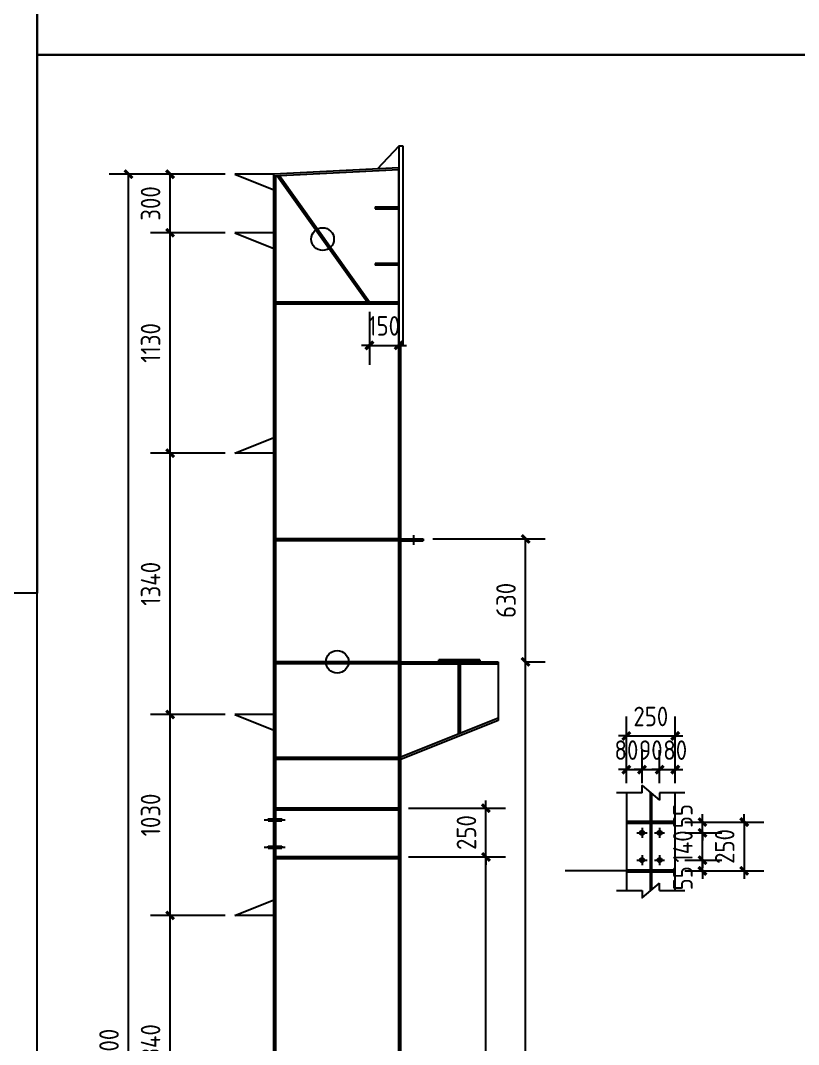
# Model space of a CAD drawing. Extents: x 411778 to 673094, y -11605 to 324395.
# Drawn here: x 457683 to 461671, y 108679 to 113929 of the extents above; entities that cross this region are included whole.
import ezdxf

# ---------------------------------------------------------------- set-up
doc = ezdxf.new("R2010")
doc.units = 0
doc.header["$LTSCALE"] = 1000
doc.header["$MEASUREMENT"] = 0
doc.styles.get("Standard").update_dxf_attribs({"font": 'gbenor.shx', "bigfont": 'gbcbig.shx'})
doc.dimstyles.get("Standard").update_dxf_attribs({"dimscale": 100, "dimtxt": 3.5, "dimasz": 1, "dimexe": 2.5, "dimexo": 3, "dimgap": 1.5, "dimtad": 1, "dimdec": 0, "dimzin": 0, "dimdsep": 46, "dimtxsty": 'Standard', "dimblk": 'ARCHTICK', "dimcen": 0.09, "dimadec": 0, "dimazin": 0, "dimtfac": 1, "dimtdec": 0, "dimtix": 1, "dimtmove": 2, "dimatfit": 3, "dimfxl": 1, "dimtolj": 1, "dimtzin": 0, "dimarcsym": 0})

# ---------------------------------------------------------------- blocks, each defined once
blk = doc.blocks.new('_ArchTick')
at = {"color": 0, "linetype": 'ByBlock', "const_width": 0.4}
blk.add_lwpolyline([(-0.5, -0.5), (0.5, 0.5)], dxfattribs=at)
blk = doc.blocks.new('*D1185')
at = {"color": 3, "lineweight": -2}
for p, q in [((458731.5, 113140.5), (458349.5, 113140.5)), ((458449.5, 112840.5), (458449.5, 113140.5)), ((458731.5, 112840.5), (458349.5, 112840.5))]:
    blk.add_line(p, q, dxfattribs=at)
at = {"layer": 'Defpoints', "color": 0}
for p in [(458449.5, 113140.5), (458781.5, 113140.5), (458781.5, 112840.5)]:
    blk.add_point(p, dxfattribs=at)
at = {"color": 3, "lineweight": -2, "xscale": 40, "yscale": 40, "zscale": 40}
for p, rotation in [((458449.5, 113140.5), 90), ((458449.5, 112840.5), 270)]:
    blk.add_blockref('_ArchTick', p, dxfattribs=dict(at, rotation=rotation))
at = {"color": 0, "insert": (458349.5, 112990.5), "char_height": 100, "attachment_point": 5, "rotation": 90}
blk.add_mtext('\\A1;300', dxfattribs=at)
blk = doc.blocks.new('*D1154')
at = {"color": 3, "lineweight": -2}
for p, q in [((460271.5, 110640.5), (460371.5, 110640.5)), ((460271.5, 104140.5), (460271.5, 110640.5)), ((459831.5, 104140.5), (460371.5, 104140.5))]:
    blk.add_line(p, q, dxfattribs=at)
at = {"layer": 'Defpoints', "color": 0}
for p in [(460221.5, 110640.5), (460271.5, 110640.5), (459781.5, 104140.5)]:
    blk.add_point(p, dxfattribs=at)
at = {"color": 3, "lineweight": -2, "xscale": 40, "yscale": 40, "zscale": 40}
for p, rotation in [((460271.5, 110640.5), 90), ((460271.5, 104140.5), 270)]:
    blk.add_blockref('_ArchTick', p, dxfattribs=dict(at, rotation=rotation))
at = {"color": 0, "insert": (460171.5, 107390.5), "char_height": 100, "attachment_point": 5, "rotation": 90}
blk.add_mtext('\\A1;6500', dxfattribs=at)
blk = doc.blocks.new('*D1186')
at = {"color": 3, "lineweight": -2}
for p, q in [((459796.5, 111270.5), (460371.5, 111270.5)), ((460271.5, 110640.5), (460271.5, 111270.5)), ((460271.5, 110640.5), (460371.5, 110640.5))]:
    blk.add_line(p, q, dxfattribs=at)
at = {"layer": 'Defpoints', "color": 0}
for p in [(459746.5, 111270.5), (460271.5, 111270.5), (460221.5, 110640.5)]:
    blk.add_point(p, dxfattribs=at)
at = {"color": 3, "lineweight": -2, "xscale": 40, "yscale": 40, "zscale": 40}
for p, rotation in [((460271.5, 111270.5), 90), ((460271.5, 110640.5), 270)]:
    blk.add_blockref('_ArchTick', p, dxfattribs=dict(at, rotation=rotation))
at = {"color": 0, "insert": (460171.5, 110955.5), "char_height": 100, "attachment_point": 5, "rotation": 90}
blk.add_mtext('\\A1;630', dxfattribs=at)
blk = doc.blocks.new('*D1155')
at = {"color": 3, "lineweight": -2}
for p, q in [((458731.5, 113140.5), (458136.5, 113140.5)), ((458236.5, 104140.5), (458236.5, 113140.5)), ((458781.5, 104140.5), (458136.5, 104140.5))]:
    blk.add_line(p, q, dxfattribs=at)
at = {"layer": 'Defpoints', "color": 0}
for p in [(458236.5, 113140.5), (458781.5, 113140.5), (458831.5, 104140.5)]:
    blk.add_point(p, dxfattribs=at)
at = {"color": 3, "lineweight": -2, "xscale": 40, "yscale": 40, "zscale": 40}
for p, rotation in [((458236.5, 113140.5), 90), ((458236.5, 104140.5), 270)]:
    blk.add_blockref('_ArchTick', p, dxfattribs=dict(at, rotation=rotation))
at = {"color": 0, "insert": (458136.5, 108640.5), "char_height": 100, "attachment_point": 5, "rotation": 90}
blk.add_mtext('\\A1;9000', dxfattribs=at)
blk = doc.blocks.new('*D1220')
at = {"color": 3, "lineweight": -2}
for p, q in [((459471.5, 112434.8), (459471.5, 112163)), ((459621.5, 112434.8), (459621.5, 112163)), ((459471.5, 112263), (459431.5, 112263)), ((459471.5, 112263), (459621.5, 112263)), ((459621.5, 112263), (459661.5, 112263))]:
    blk.add_line(p, q, dxfattribs=at)
at = {"layer": 'Defpoints', "color": 0}
for p in [(459471.5, 112484.8), (459621.5, 112484.8), (459621.5, 112263)]:
    blk.add_point(p, dxfattribs=at)
at = {"color": 3, "lineweight": -2, "xscale": 40, "yscale": 40, "zscale": 40}
blk.add_blockref('_ArchTick', (459471.5, 112263), dxfattribs=at)
at = {"color": 3, "lineweight": -2, "xscale": 40, "yscale": 40, "zscale": 40, "rotation": 180}
blk.add_blockref('_ArchTick', (459621.5, 112263), dxfattribs=at)
at = {"color": 0, "insert": (459546.5, 112363), "char_height": 100, "attachment_point": 5}
blk.add_mtext('\\A1;150', dxfattribs=at)
blk = doc.blocks.new('*D1792')
at = {"color": 3, "lineweight": -2}
for p, q in [((459671.5, 109640.5), (460168.5, 109640.5)), ((460068.5, 104140.5), (460068.5, 109640.5)), ((459831.5, 104140.5), (460168.5, 104140.5))]:
    blk.add_line(p, q, dxfattribs=at)
at = {"layer": 'Defpoints', "color": 0}
for p in [(459621.5, 109640.5), (460068.5, 109640.5), (459781.5, 104140.5)]:
    blk.add_point(p, dxfattribs=at)
at = {"color": 3, "lineweight": -2, "xscale": 40, "yscale": 40, "zscale": 40}
for p, rotation in [((460068.5, 109640.5), 90), ((460068.5, 104140.5), 270)]:
    blk.add_blockref('_ArchTick', p, dxfattribs=dict(at, rotation=rotation))
at = {"color": 0, "insert": (459968.5, 106890.5), "char_height": 100, "attachment_point": 5, "rotation": 90}
blk.add_mtext('\\A1;5500', dxfattribs=at)
blk = doc.blocks.new('*D1793')
at = {"color": 3, "lineweight": -2}
for p, q in [((459671.5, 109890.5), (460168.5, 109890.5)), ((460068.5, 109890.5), (460068.5, 109930.5)), ((460068.5, 109640.5), (460068.5, 109890.5)), ((459671.5, 109640.5), (460168.5, 109640.5)), ((460068.5, 109640.5), (460068.5, 109600.5))]:
    blk.add_line(p, q, dxfattribs=at)
at = {"layer": 'Defpoints', "color": 0}
for p in [(459621.5, 109890.5), (460068.5, 109890.5), (459621.5, 109640.5)]:
    blk.add_point(p, dxfattribs=at)
at = {"color": 3, "lineweight": -2, "xscale": 40, "yscale": 40, "zscale": 40}
for p, rotation in [((460068.5, 109890.5), 270), ((460068.5, 109640.5), 90)]:
    blk.add_blockref('_ArchTick', p, dxfattribs=dict(at, rotation=rotation))
at = {"color": 0, "insert": (459968.5, 109765.5), "char_height": 100, "attachment_point": 5, "rotation": 90}
blk.add_mtext('\\A1;250', dxfattribs=at)
blk = doc.blocks.new('*D1879')
at = {"color": 3, "lineweight": -2}
for p, q in [((458731.5, 109340.5), (458349.5, 109340.5)), ((458449.5, 108000.5), (458449.5, 109340.5)), ((458731.5, 108000.5), (458349.5, 108000.5))]:
    blk.add_line(p, q, dxfattribs=at)
at = {"layer": 'Defpoints', "color": 0}
for p in [(458449.5, 109340.5), (458781.5, 109340.5), (458781.5, 108000.5)]:
    blk.add_point(p, dxfattribs=at)
at = {"color": 3, "lineweight": -2, "xscale": 40, "yscale": 40, "zscale": 40}
for p, rotation in [((458449.5, 109340.5), 90), ((458449.5, 108000.5), 270)]:
    blk.add_blockref('_ArchTick', p, dxfattribs=dict(at, rotation=rotation))
at = {"color": 0, "insert": (458349.5, 108670.5), "char_height": 100, "attachment_point": 5, "rotation": 90}
blk.add_mtext('\\A1;1340', dxfattribs=at)
blk = doc.blocks.new('*D1880')
at = {"color": 3, "lineweight": -2}
for p, q in [((458731.5, 110370.5), (458349.5, 110370.5)), ((458449.5, 109340.5), (458449.5, 110370.5)), ((458731.5, 109340.5), (458349.5, 109340.5))]:
    blk.add_line(p, q, dxfattribs=at)
at = {"layer": 'Defpoints', "color": 0}
for p in [(458449.5, 110370.5), (458781.5, 110370.5), (458781.5, 109340.5)]:
    blk.add_point(p, dxfattribs=at)
at = {"color": 3, "lineweight": -2, "xscale": 40, "yscale": 40, "zscale": 40}
for p, rotation in [((458449.5, 110370.5), 90), ((458449.5, 109340.5), 270)]:
    blk.add_blockref('_ArchTick', p, dxfattribs=dict(at, rotation=rotation))
at = {"color": 0, "insert": (458349.5, 109855.5), "char_height": 100, "attachment_point": 5, "rotation": 90}
blk.add_mtext('\\A1;1030', dxfattribs=at)
blk = doc.blocks.new('*D1881')
at = {"color": 3, "lineweight": -2}
for p, q in [((458731.5, 111710.5), (458349.5, 111710.5)), ((458449.5, 110370.5), (458449.5, 111710.5)), ((458731.5, 110370.5), (458349.5, 110370.5))]:
    blk.add_line(p, q, dxfattribs=at)
at = {"layer": 'Defpoints', "color": 0}
for p in [(458449.5, 111710.5), (458781.5, 111710.5), (458781.5, 110370.5)]:
    blk.add_point(p, dxfattribs=at)
at = {"color": 3, "lineweight": -2, "xscale": 40, "yscale": 40, "zscale": 40}
for p, rotation in [((458449.5, 111710.5), 90), ((458449.5, 110370.5), 270)]:
    blk.add_blockref('_ArchTick', p, dxfattribs=dict(at, rotation=rotation))
at = {"color": 0, "insert": (458349.5, 111040.5), "char_height": 100, "attachment_point": 5, "rotation": 90}
blk.add_mtext('\\A1;1340', dxfattribs=at)
blk = doc.blocks.new('*D1883')
at = {"color": 3, "lineweight": -2}
for p, q in [((458731.5, 112840.5), (458349.5, 112840.5)), ((458449.5, 111710.5), (458449.5, 112840.5)), ((458731.5, 111710.5), (458349.5, 111710.5))]:
    blk.add_line(p, q, dxfattribs=at)
at = {"layer": 'Defpoints', "color": 0}
for p in [(458449.5, 112840.5), (458781.5, 112840.5), (458781.5, 111710.5)]:
    blk.add_point(p, dxfattribs=at)
at = {"color": 3, "lineweight": -2, "xscale": 40, "yscale": 40, "zscale": 40}
for p, rotation in [((458449.5, 112840.5), 90), ((458449.5, 111710.5), 270)]:
    blk.add_blockref('_ArchTick', p, dxfattribs=dict(at, rotation=rotation))
at = {"color": 0, "insert": (458349.5, 112275.5), "char_height": 100, "attachment_point": 5, "rotation": 90}
blk.add_mtext('\\A1;1130', dxfattribs=at)
blk = doc.blocks.new('*D3340')
at = {"color": 3, "lineweight": -2}
for p, q in [((460788.5, 110019), (460788.5, 110188)), ((460868.5, 110019), (460868.5, 110188)), ((460788.5, 110088), (460748.5, 110088)), ((460788.5, 110088), (460868.5, 110088)), ((460868.5, 110088), (460908.5, 110088))]:
    blk.add_line(p, q, dxfattribs=at)
at = {"layer": 'Defpoints', "color": 0}
for p in [(460868.5, 110088), (460788.5, 109969), (460868.5, 109969)]:
    blk.add_point(p, dxfattribs=at)
at = {"color": 3, "lineweight": -2, "xscale": 40, "yscale": 40, "zscale": 40}
blk.add_blockref('_ArchTick', (460788.5, 110088), dxfattribs=at)
at = {"color": 3, "lineweight": -2, "xscale": 40, "yscale": 40, "zscale": 40, "rotation": 180}
blk.add_blockref('_ArchTick', (460868.5, 110088), dxfattribs=at)
at = {"color": 0, "insert": (460788.5, 110188), "char_height": 100, "attachment_point": 5}
blk.add_mtext('\\A1;80', dxfattribs=at)
blk = doc.blocks.new('*D3341')
at = {"color": 3, "lineweight": -2}
for p, q in [((460868.5, 110019), (460868.5, 110188)), ((460958.5, 110019), (460958.5, 110188)), ((460868.5, 110088), (460828.5, 110088)), ((460868.5, 110088), (460958.5, 110088)), ((460958.5, 110088), (460998.5, 110088))]:
    blk.add_line(p, q, dxfattribs=at)
at = {"layer": 'Defpoints', "color": 0}
for p in [(460958.5, 110088), (460868.5, 109969), (460958.5, 109969)]:
    blk.add_point(p, dxfattribs=at)
at = {"color": 3, "lineweight": -2, "xscale": 40, "yscale": 40, "zscale": 40}
blk.add_blockref('_ArchTick', (460868.5, 110088), dxfattribs=at)
at = {"color": 3, "lineweight": -2, "xscale": 40, "yscale": 40, "zscale": 40, "rotation": 180}
blk.add_blockref('_ArchTick', (460958.5, 110088), dxfattribs=at)
at = {"color": 0, "insert": (460913.5, 110188), "char_height": 100, "attachment_point": 5}
blk.add_mtext('\\A1;90', dxfattribs=at)
blk = doc.blocks.new('*D3342')
at = {"color": 3, "lineweight": -2}
for p, q in [((460958.5, 110019), (460958.5, 110188)), ((461038.5, 110019), (461038.5, 110188)), ((460958.5, 110088), (460918.5, 110088)), ((460958.5, 110088), (461038.5, 110088)), ((461038.5, 110088), (461078.5, 110088))]:
    blk.add_line(p, q, dxfattribs=at)
at = {"layer": 'Defpoints', "color": 0}
for p in [(461038.5, 110088), (460958.5, 109969), (461038.5, 109969)]:
    blk.add_point(p, dxfattribs=at)
at = {"color": 3, "lineweight": -2, "xscale": 40, "yscale": 40, "zscale": 40}
blk.add_blockref('_ArchTick', (460958.5, 110088), dxfattribs=at)
at = {"color": 3, "lineweight": -2, "xscale": 40, "yscale": 40, "zscale": 40, "rotation": 180}
blk.add_blockref('_ArchTick', (461038.5, 110088), dxfattribs=at)
at = {"color": 0, "insert": (461038.5, 110188), "char_height": 100, "attachment_point": 5}
blk.add_mtext('\\A1;80', dxfattribs=at)
blk = doc.blocks.new('*D3343')
at = {"color": 3, "lineweight": -2}
for p, q in [((461088.5, 109624), (461278, 109624)), ((461178, 109624), (461178, 109664)), ((461178, 109569), (461178, 109624)), ((461088.5, 109569), (461278, 109569)), ((461178, 109569), (461178, 109529))]:
    blk.add_line(p, q, dxfattribs=at)
at = {"layer": 'Defpoints', "color": 0}
for p in [(461038.5, 109624), (461178, 109624), (461038.5, 109569)]:
    blk.add_point(p, dxfattribs=at)
at = {"color": 3, "lineweight": -2, "xscale": 40, "yscale": 40, "zscale": 40}
for p, rotation in [((461178, 109624), 270), ((461178, 109569), 90)]:
    blk.add_blockref('_ArchTick', p, dxfattribs=dict(at, rotation=rotation))
at = {"color": 0, "insert": (461078, 109531), "char_height": 100, "attachment_point": 5, "rotation": 90}
blk.add_mtext('\\A1;55', dxfattribs=at)
blk = doc.blocks.new('*D3344')
at = {"color": 3, "lineweight": -2}
for p, q in [((461178, 109764), (461178, 109804)), ((461088.5, 109764), (461278, 109764)), ((461178, 109624), (461178, 109764)), ((461088.5, 109624), (461278, 109624)), ((461178, 109624), (461178, 109584))]:
    blk.add_line(p, q, dxfattribs=at)
at = {"layer": 'Defpoints', "color": 0}
for p in [(461038.5, 109764), (461178, 109764), (461038.5, 109624)]:
    blk.add_point(p, dxfattribs=at)
at = {"color": 3, "lineweight": -2, "xscale": 40, "yscale": 40, "zscale": 40}
for p, rotation in [((461178, 109764), 270), ((461178, 109624), 90)]:
    blk.add_blockref('_ArchTick', p, dxfattribs=dict(at, rotation=rotation))
at = {"color": 0, "insert": (461078, 109694), "char_height": 100, "attachment_point": 5, "rotation": 90}
blk.add_mtext('\\A1;140', dxfattribs=at)
blk = doc.blocks.new('*D3345')
at = {"color": 3, "lineweight": -2}
for p, q in [((461178, 109819), (461178, 109859)), ((461088.5, 109819), (461278, 109819)), ((461178, 109764), (461178, 109819)), ((461088.5, 109764), (461278, 109764)), ((461178, 109764), (461178, 109724))]:
    blk.add_line(p, q, dxfattribs=at)
at = {"layer": 'Defpoints', "color": 0}
for p in [(461038.5, 109819), (461178, 109819), (461038.5, 109764)]:
    blk.add_point(p, dxfattribs=at)
at = {"color": 3, "lineweight": -2, "xscale": 40, "yscale": 40, "zscale": 40}
for p, rotation in [((461178, 109819), 270), ((461178, 109764), 90)]:
    blk.add_blockref('_ArchTick', p, dxfattribs=dict(at, rotation=rotation))
at = {"color": 0, "insert": (461078, 109850), "char_height": 100, "attachment_point": 5, "rotation": 90}
blk.add_mtext('\\A1;55', dxfattribs=at)
blk = doc.blocks.new('*D3346')
at = {"color": 3, "lineweight": -2}
for p, q in [((461392.5, 109819), (461392.5, 109859)), ((461088.5, 109819), (461492.5, 109819)), ((461392.5, 109819), (461392.5, 109569)), ((461088.5, 109569), (461492.5, 109569)), ((461392.5, 109569), (461392.5, 109529))]:
    blk.add_line(p, q, dxfattribs=at)
at = {"layer": 'Defpoints', "color": 0}
for p in [(461038.5, 109819), (461038.5, 109569), (461392.5, 109569)]:
    blk.add_point(p, dxfattribs=at)
at = {"color": 3, "lineweight": -2, "xscale": 40, "yscale": 40, "zscale": 40}
for p, rotation in [((461392.5, 109819), 270), ((461392.5, 109569), 90)]:
    blk.add_blockref('_ArchTick', p, dxfattribs=dict(at, rotation=rotation))
at = {"color": 0, "insert": (461292.5, 109694), "char_height": 100, "attachment_point": 5, "rotation": 90}
blk.add_mtext('\\A1;250', dxfattribs=at)
blk = doc.blocks.new('*D3347')
at = {"color": 3, "lineweight": -2}
for p, q in [((460788.5, 110019), (460788.5, 110360.5)), ((461038.5, 110019), (461038.5, 110360.5)), ((460788.5, 110260.5), (460748.5, 110260.5)), ((460788.5, 110260.5), (461038.5, 110260.5)), ((461038.5, 110260.5), (461078.5, 110260.5))]:
    blk.add_line(p, q, dxfattribs=at)
at = {"layer": 'Defpoints', "color": 0}
for p in [(461038.5, 110260.5), (460788.5, 109969), (461038.5, 109969)]:
    blk.add_point(p, dxfattribs=at)
at = {"color": 3, "lineweight": -2, "xscale": 40, "yscale": 40, "zscale": 40}
blk.add_blockref('_ArchTick', (460788.5, 110260.5), dxfattribs=at)
at = {"color": 3, "lineweight": -2, "xscale": 40, "yscale": 40, "zscale": 40, "rotation": 180}
blk.add_blockref('_ArchTick', (461038.5, 110260.5), dxfattribs=at)
at = {"color": 0, "insert": (460913.5, 110360.5), "char_height": 100, "attachment_point": 5}
blk.add_mtext('\\A1;250', dxfattribs=at)

msp = doc.modelspace()

# ---------------------------------------------------------------- linework, layer by layer
for p, q in [((459621.5, 113283.6), (459510.5, 113166.9)), ((459643.5, 113283.6), (459621.5, 113283.6)), ((459621.5, 113283.6), (459621.5, 112263.6)), ((459643.5, 112263.6), (459643.5, 113283.6)), ((458981.5, 113140.5), (458781.5, 113140.5)), ((458781.5, 113140.5), (458981.5, 113060.5)), ((459621.5, 113172.5), (458981.5, 113140.5)), ((459621.5, 113162.5), (458981.5, 113130.5)), ((458981.5, 104160.5), (458981.5, 113140.5)), ((459621.5, 104160.5), (459621.5, 113172.5)), ((458991.5, 104160.5), (458991.5, 113131)), ((459459.2, 112484.8), (458998.8, 113131.3)), ((459471.5, 112484.8), (459010.7, 113131.9)), ((459501.5, 112973.6), (459621.5, 112973.6)), ((459501.5, 112973.6), (459501.5, 112963.6)), ((459501.5, 112963.6), (459621.5, 112963.6)), ((458981.5, 112840.5), (458781.5, 112840.5)), ((458781.5, 112840.5), (458981.5, 112760.5)), ((459621.5, 112683.6), (459501.5, 112683.6)), ((459501.5, 112683.6), (459501.5, 112673.6)), ((459621.5, 112673.6), (459501.5, 112673.6)), ((459621.5, 112484.8), (458991.5, 112484.8)), ((459621.5, 112474.8), (458991.5, 112474.8)), ((459621.5, 112263.6), (459643.5, 112263.6)), ((459631.5, 104160.5), (459631.5, 112263.6)), ((458781.5, 111710.5), (458981.5, 111790.5)), ((458981.5, 111710.5), (458781.5, 111710.5)), ((459621.5, 111270.5), (458991.5, 111270.5)), ((459621.5, 111260.5), (458991.5, 111260.5)), ((459631.5, 111270.5), (459746.5, 111270.5)), ((459631.5, 111260.5), (459746.5, 111260.5)), ((459746.5, 111270.5), (459746.5, 111260.5)), ((459621.5, 110640.5), (458991.5, 110640.5)), ((459621.5, 110630.5), (458991.5, 110630.5)), ((459631.5, 110640.5), (460131.5, 110640.5)), ((459631.5, 110630.5), (460131.5, 110630.5)), ((459826.5, 110640.5), (459826.5, 110650.5)), ((460036.5, 110650.5), (459826.5, 110650.5)), ((459931.5, 110640.5), (459826.5, 110640.5)), ((459926.5, 110630.5), (459926.5, 110269.3)), ((460036.5, 110640.5), (459931.5, 110640.5)), ((459936.5, 110630.5), (459936.5, 110273.3)), ((460036.5, 110650.5), (460036.5, 110640.5)), ((460131.5, 110640.5), (460131.5, 110340.5)), ((458981.5, 110370.5), (458781.5, 110370.5)), ((458781.5, 110370.5), (458981.5, 110290.5)), ((460131.5, 110351.3), (459631.5, 110151.3)), ((460131.5, 110340.5), (459631.5, 110140.5)), ((459621.5, 110150.5), (458991.5, 110150.5)), ((459621.5, 110140.5), (458991.5, 110140.5)), ((460868.5, 109969), (460738.5, 109969)), ((460788.5, 109969), (460788.5, 109469)), ((460910.5, 109971.8), (460910.5, 109466.2)), ((460913.8, 109969), (460913.5, 109969)), ((460916.5, 109966.7), (460916.5, 109471.3)), ((461088.5, 109969), (460958.5, 109969)), ((460958.5, 109969), (460958.5, 109931.5)), ((461038.5, 109469), (461038.5, 109969)), ((459621.5, 109890.5), (458991.5, 109890.5)), ((458931.5, 109830.5), (459039, 109830.5)), ((458951.5, 109825.5), (458951.5, 109835.5)), ((458951.5, 109835.5), (459021.5, 109835.5)), ((458981.5, 109830.5), (458951.5, 109830.5)), ((459621.5, 109880.5), (458991.5, 109880.5)), ((458991.5, 109640.5), (458991.5, 109880.5)), ((459021.5, 109835.5), (459021.5, 109825.5)), ((458951.5, 109825.5), (459021.5, 109825.5)), ((460788.5, 109824), (460910.5, 109824)), ((460788.5, 109814), (460910.5, 109814)), ((460868.5, 109790), (460868.5, 109738)), ((460916.5, 109824), (461038.5, 109824)), ((460916.5, 109814), (461038.5, 109814)), ((460958.5, 109790), (460958.5, 109738)), ((460842.5, 109764), (460894.5, 109764)), ((460932.5, 109764), (460984.5, 109764)), ((458931.5, 109690.5), (459039, 109690.5)), ((458931.5, 109690.5), (459039, 109690.5)), ((458951.5, 109685.5), (458951.5, 109695.5)), ((458951.5, 109695.5), (459021.5, 109695.5)), ((458981.5, 109690.5), (458951.5, 109690.5)), ((458951.5, 109685.5), (459021.5, 109685.5)), ((459021.5, 109695.5), (459021.5, 109685.5)), ((459621.5, 109640.5), (458991.5, 109640.5)), ((459621.5, 109630.5), (458991.5, 109630.5)), ((460842.5, 109624), (460894.5, 109624)), ((460868.5, 109650), (460868.5, 109598)), ((460932.5, 109624), (460984.5, 109624)), ((460958.5, 109650), (460958.5, 109598)), ((460788.5, 109569), (460474, 109569)), ((460788.5, 109574), (460910.5, 109574)), ((460916.5, 109574), (461038.5, 109574)), ((460788.5, 109564), (460910.5, 109564)), ((460916.5, 109564), (461038.5, 109564)), ((460738.5, 109469), (460868.5, 109469)), ((460958.5, 109469), (460958.5, 109506.5)), ((460958.5, 109469), (461088.5, 109469)), ((458781.5, 109340.5), (458981.5, 109420.5)), ((458981.5, 109340.5), (458781.5, 109340.5)), ((458991.5, 109340.5), (458831.5, 109340.5))]:
    msp.add_line(p, q)
at = {"color": 1}
for p, q in [((459465.4, 112484.8), (459004.7, 113131.6)), ((459931.5, 110630.5), (459931.5, 110271.3)), ((460913.5, 109969), (460913.5, 109468.8)), ((460788.5, 109819), (461038.5, 109819)), ((460788.5, 109569), (461038.5, 109569))]:
    msp.add_line(p, q, dxfattribs=at)
at = {"color": 2}
msp.add_line((459696.5, 111290.5), (459696.5, 111240.5), dxfattribs=at)
for points in [[(457768.5, 124253), (472618.5, 124253), (472618.5, 113753), (457768.5, 113753)], [(449368.5, 122873), (457768.5, 122873), (457768.5, 110993), (449368.5, 110993)], [(457768.5, 113753), (472618.5, 113753), (472618.5, 103253), (457768.5, 103253)]]:
    msp.add_lwpolyline(points, close=True)
for points in [[(460868.5, 109969), (460868.5, 110007), (460958.5, 109931.5)], [(460868.5, 109469), (460868.5, 109431), (460958.5, 109506.5)]]:
    msp.add_lwpolyline(points)
for centre, radius in [((459231.4, 112808.1), 58), ((459306.5, 110640.5), 58), ((460868.5, 109764), 11), ((460958.5, 109764), 11), ((460868.5, 109624), 11), ((460958.5, 109624), 11)]:
    msp.add_circle(centre, radius)

# ---------------------------------------------------------------- dimensions: what is measured, and where the dimension line sits
for base, p1, p2, picture, middle in [((458236.5, 113140.5), (458831.5, 104140.5), (458781.5, 113140.5), '*D1155', (458136.5, 108640.5)), ((458449.5, 113140.5), (458781.5, 112840.5), (458781.5, 113140.5), '*D1185', (458349.5, 112990.5)), ((458449.5, 112840.5), (458781.5, 111710.5), (458781.5, 112840.5), '*D1883', (458349.5, 112275.5)), ((458449.5, 111710.5), (458781.5, 110370.5), (458781.5, 111710.5), '*D1881', (458349.5, 111040.5)), ((460271.5, 111270.5), (460221.5, 110640.5), (459746.5, 111270.5), '*D1186', (460171.5, 110955.5)), ((460271.5, 110640.5), (459781.5, 104140.5), (460221.5, 110640.5), '*D1154', (460171.5, 107390.5)), ((458449.5, 110370.5), (458781.5, 109340.5), (458781.5, 110370.5), '*D1880', (458349.5, 109855.5)), ((460068.5, 109890.5), (459621.5, 109640.5), (459621.5, 109890.5), '*D1793', (459968.5, 109765.5)), ((461392.5, 109569), (461038.5, 109819), (461038.5, 109569), '*D3346', (461292.5, 109694)), ((461178, 109764), (461038.5, 109624), (461038.5, 109764), '*D3344', (461078, 109694)), ((460068.5, 109640.5), (459781.5, 104140.5), (459621.5, 109640.5), '*D1792', (459968.5, 106890.5)), ((458449.5, 109340.5), (458781.5, 108000.5), (458781.5, 109340.5), '*D1879', (458349.5, 108670.5))]:
    dim = msp.add_linear_dim(base=base, p1=p1, p2=p2, angle=90, dimstyle='Standard', override={"dimtxt": 1, "dimasz": 0.4, "dimexe": 1, "dimexo": 0.5, "dimgap": 0.5, "dimclrd": 3, "dimclre": 3})
    dim.commit()
    dim.dimension.update_dxf_attribs({"geometry": picture, "text_midpoint": middle})
for base, p1, p2, picture, middle in [((459621.5, 112263), (459471.5, 112484.8), (459621.5, 112484.8), '*D1220', (459546.5, 112363)), ((461038.5, 110260.5), (460788.5, 109969), (461038.5, 109969), '*D3347', (460913.5, 110360.5)), ((460958.5, 110088), (460868.5, 109969), (460958.5, 109969), '*D3341', (460913.5, 110188))]:
    dim = msp.add_linear_dim(base=base, p1=p1, p2=p2, dimstyle='Standard', override={"dimtxt": 1, "dimasz": 0.4, "dimexe": 1, "dimexo": 0.5, "dimgap": 0.5, "dimclrd": 3, "dimclre": 3})
    dim.commit()
    dim.dimension.update_dxf_attribs({"geometry": picture, "text_midpoint": middle})
for base, p1, p2, picture, middle in [((460868.5, 110088), (460788.5, 109969), (460868.5, 109969), '*D3340', (460788.5, 110188)), ((461038.5, 110088), (460958.5, 109969), (461038.5, 109969), '*D3342', (461038.5, 110188))]:
    dim = msp.add_linear_dim(base=base, p1=p1, p2=p2, dimstyle='Standard', override={"dimtxt": 1, "dimasz": 0.4, "dimexe": 1, "dimexo": 0.5, "dimgap": 0.5, "dimclrd": 3, "dimclre": 3})
    dim.commit()
    dim.dimension.update_dxf_attribs({"geometry": picture, "text_midpoint": middle, "dimtype": 160})
for base, p1, p2, picture, middle in [((461178, 109819), (461038.5, 109764), (461038.5, 109819), '*D3345', (461078, 109850)), ((461178, 109624), (461038.5, 109569), (461038.5, 109624), '*D3343', (461078, 109531))]:
    dim = msp.add_linear_dim(base=base, p1=p1, p2=p2, angle=90, dimstyle='Standard', override={"dimtxt": 1, "dimasz": 0.4, "dimexe": 1, "dimexo": 0.5, "dimgap": 0.5, "dimclrd": 3, "dimclre": 3})
    dim.commit()
    dim.dimension.update_dxf_attribs({"geometry": picture, "text_midpoint": middle, "dimtype": 160})

doc.saveas('drawing.dxf')
